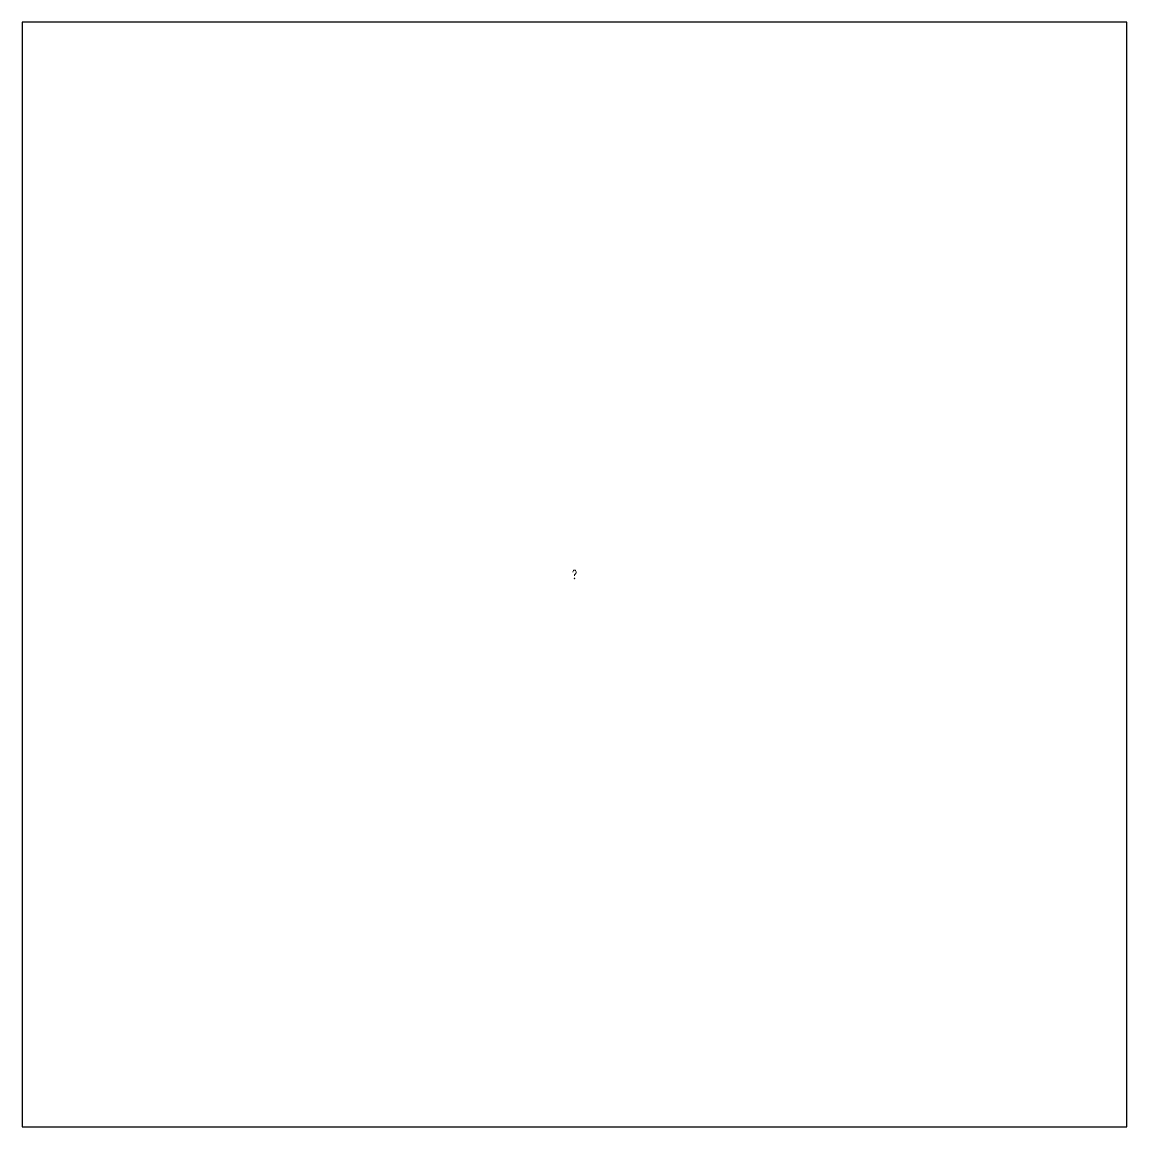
# Model space of a CAD drawing. Extents: x 0 to 12, y 0 to 12.
import ezdxf
from ezdxf.enums import TextEntityAlignment as Align

# ---------------------------------------------------------------- set-up
doc = ezdxf.new("R2010")
doc.units = 0
doc.header["$MEASUREMENT"] = 0
doc.layers.get('0').update_dxf_attribs({"linetype": 'CONTINUOUS'})
doc.layers.add('E-BLKA', color=4, linetype='CONTINUOUS')
doc.styles.add('CEN-ATT', font='romans.shx', dxfattribs={"width": 0.75, "height": 9})

msp = doc.modelspace()

# ---------------------------------------------------------------- linework, layer by layer
for p, q in [((0, 12), (0, 0)), ((12, 12), (0, 12)), ((12, 0), (12, 12)), ((0, 0), (12, 0))]:
    msp.add_line(p, q)

# ---------------------------------------------------------------- texts
at = {"layer": 'E-BLKA', "style": 'CEN-ATT', "width": 0.75}
msp.add_attdef('?', text='', height=0.0938, dxfattribs=at).set_placement((6, 6), align=Align.MIDDLE)

doc.saveas('drawing.dxf')
